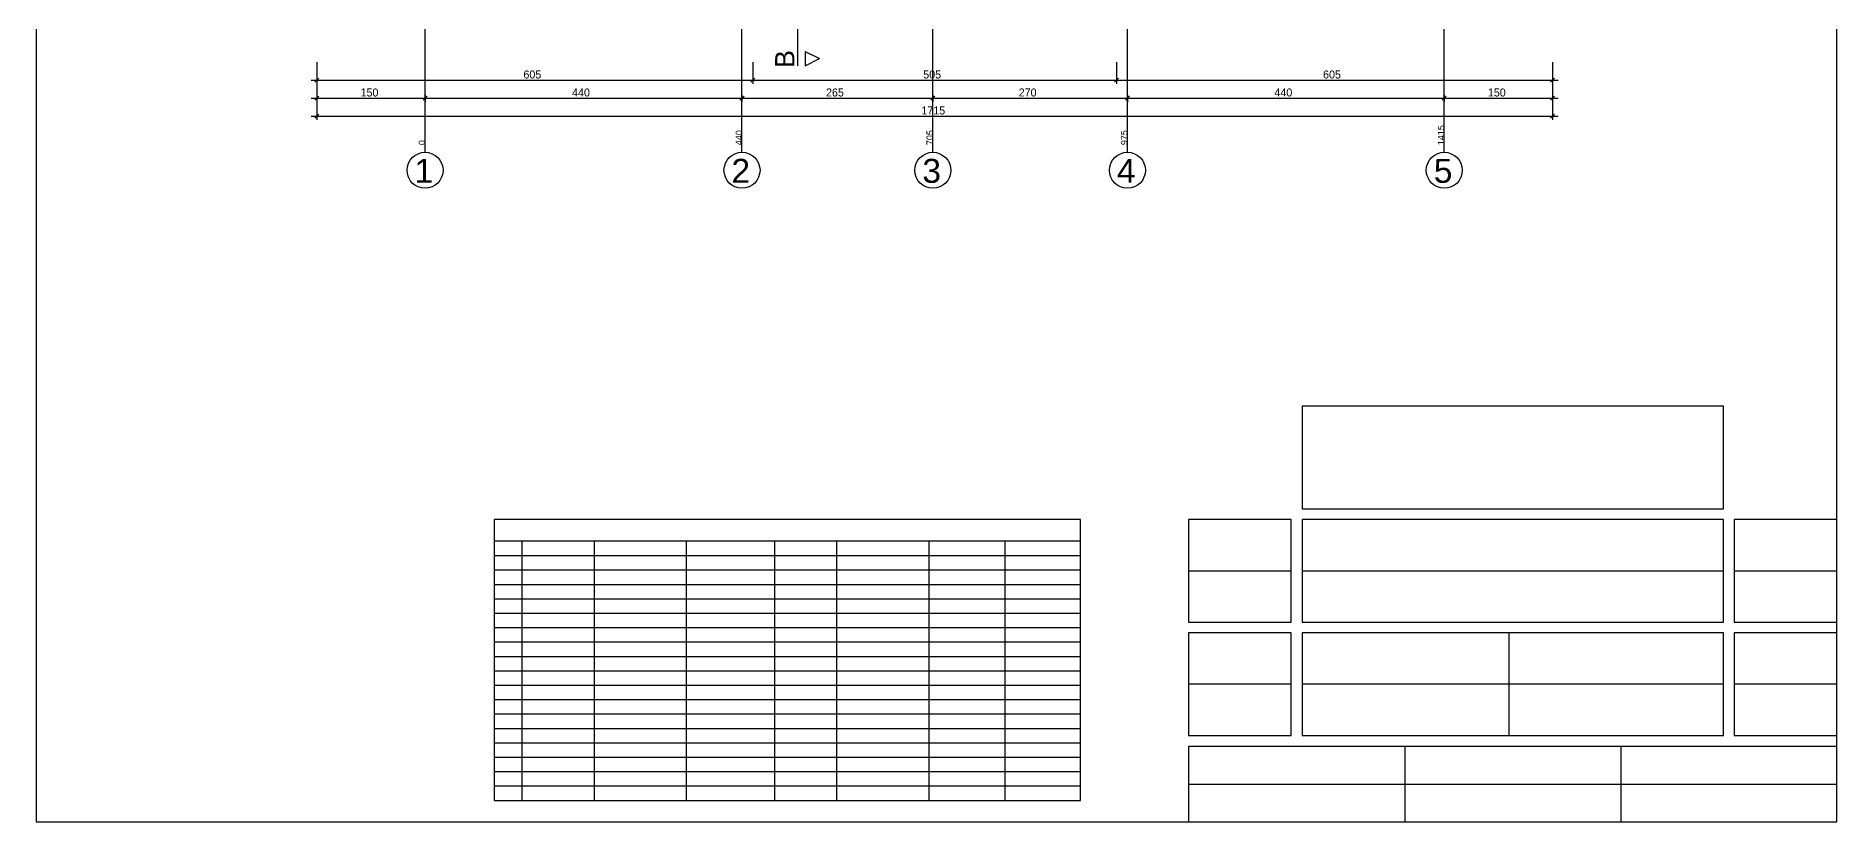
# Model space of a CAD drawing. Header units: metres. Extents: x -220 to 294, y -29 to 18.
# Drawn here: x -65.78 to -40.78, y -12 to -1.09 of the extents above; entities that cross this region are included whole.
import ezdxf

# ---------------------------------------------------------------- set-up
doc = ezdxf.new("R2010")
doc.units = ezdxf.units.M
doc.header["$MEASUREMENT"] = 0
doc.linetypes.add('CENTER2', pattern=[1.125, 0.75, -0.125, 0.125, -0.125])
for name, color, linetype in [('Aks', 7, 'Continuous'), ('Cizgi', 7, 'Continuous'), ('G_YAZI', 7, 'Continuous'), ('Olculendirme', 7, 'Continuous'), ('Standart', 7, 'Continuous')]:
    doc.layers.add(name, color=color, linetype=linetype)
doc.styles.add('arial_1_18', font='arial.ttf', dxfattribs={"height": 0.2})
doc.styles.add('comic sans ms_1_18', font='comic.ttf', dxfattribs={"height": 0.2})

msp = doc.modelspace()

# ---------------------------------------------------------------- linework, layer by layer
at = {"layer": 'Aks', "color": 248, "linetype": 'Continuous', "lineweight": -3}
for points in [[(-60.383, -2.7), (-60.383, -0.7)], [(-55.983, -2.7), (-55.983, -0.7)], [(-53.333, -2.7), (-53.333, -0.7)], [(-50.633, -2.7), (-50.633, -0.7)], [(-46.234, -2.7), (-46.234, -0.7)]]:
    msp.add_lwpolyline(points, dxfattribs=at)
at = {"layer": 'Aks', "color": 115, "linetype": 'Continuous', "lineweight": -3}
for centre in [(-60.383, -2.95), (-55.983, -2.95), (-53.333, -2.95), (-50.633, -2.95), (-46.234, -2.95)]:
    msp.add_circle(centre, 0.25, dxfattribs=at)
at = {"layer": 'Cizgi', "color": 216, "linetype": 'Continuous', "lineweight": -3}
for points in [[(-65.783, 18), (-65.783, -12)], [(-40.783, -12), (-40.783, 18)], [(-65.783, -12), (-40.783, -12)]]:
    msp.add_lwpolyline(points, dxfattribs=at)
at = {"layer": 'G_YAZI', "color": 238, "linetype": 'Continuous', "lineweight": -3}
for points in [[(-48.208, -6.225), (-48.208, -7.65)], [(-42.358, -6.225), (-48.208, -6.225)], [(-42.358, -7.65), (-42.358, -6.225)], [(-48.208, -7.65), (-42.358, -7.65)], [(-49.783, -7.8), (-49.783, -9.225)], [(-48.358, -7.8), (-49.783, -7.8)], [(-48.358, -9.225), (-48.358, -7.8)], [(-48.208, -7.8), (-48.208, -9.225)], [(-42.358, -7.8), (-48.208, -7.8)], [(-42.358, -9.225), (-42.358, -7.8)], [(-42.208, -7.8), (-42.208, -9.225)], [(-40.783, -7.8), (-42.208, -7.8)], [(-40.783, -9.225), (-40.783, -7.8)], [(-49.783, -9.225), (-48.358, -9.225)], [(-48.208, -9.225), (-42.358, -9.225)], [(-42.208, -9.225), (-40.783, -9.225)], [(-49.783, -9.375), (-49.783, -10.8)], [(-48.358, -9.375), (-49.783, -9.375)], [(-48.358, -10.8), (-48.358, -9.375)], [(-48.208, -9.375), (-48.208, -10.8)], [(-42.358, -9.375), (-48.208, -9.375)], [(-42.358, -10.8), (-42.358, -9.375)], [(-42.208, -9.375), (-42.208, -10.8)], [(-40.783, -9.375), (-42.208, -9.375)], [(-40.783, -10.8), (-40.783, -9.375)], [(-49.783, -10.8), (-48.358, -10.8)], [(-49.783, -10.95), (-49.783, -12)], [(-40.783, -10.95), (-49.783, -10.95)], [(-48.208, -10.8), (-42.358, -10.8)], [(-42.208, -10.8), (-40.783, -10.8)], [(-40.783, -12), (-40.783, -10.95)], [(-49.783, -12), (-40.783, -12)]]:
    msp.add_lwpolyline(points, dxfattribs=at)
at = {"layer": 'G_YAZI', "color": 178, "linetype": 'Continuous', "lineweight": -3}
for points in [[(-49.783, -8.512), (-48.358, -8.512)], [(-48.208, -8.512), (-42.358, -8.512)], [(-42.208, -8.512), (-40.783, -8.512)], [(-45.34, -9.375), (-45.34, -10.8)], [(-48.358, -10.087), (-49.783, -10.087)], [(-42.358, -10.087), (-48.213, -10.087)], [(-40.783, -10.087), (-42.208, -10.087)], [(-46.783, -10.95), (-46.783, -12)], [(-43.783, -10.95), (-43.783, -12)], [(-49.783, -11.475), (-40.783, -11.475)]]:
    msp.add_lwpolyline(points, dxfattribs=at)
at = {"layer": 'Olculendirme', "color": 47, "linetype": 'Continuous', "lineweight": -3}
for points in [[(-61.883, -1.45), (-61.883, -1.75)], [(-55.833, -1.45), (-55.833, -1.75)], [(-50.783, -1.45), (-50.783, -1.75)], [(-44.734, -1.45), (-44.734, -1.75)], [(-61.963, -1.7), (-44.654, -1.7)], [(-61.883, -1.7), (-61.883, -2.2)], [(-44.734, -1.7), (-44.734, -2.2)], [(-61.963, -1.95), (-44.654, -1.95)], [(-61.883, -1.9), (-61.883, -2)], [(-60.383, -1.9), (-60.383, -2)], [(-55.983, -1.9), (-55.983, -2)], [(-53.333, -1.9), (-53.333, -2)], [(-50.633, -1.9), (-50.633, -2)], [(-46.234, -1.9), (-46.234, -2)], [(-44.734, -1.9), (-44.734, -2)], [(-61.963, -2.2), (-44.654, -2.2)], [(-61.883, -2.15), (-61.883, -2.25)], [(-44.734, -2.15), (-44.734, -2.25)]]:
    msp.add_lwpolyline(points, dxfattribs=at)
at = {"layer": 'Olculendirme', "color": 59, "linetype": 'Continuous', "lineweight": -3}
for points in [[(-61.855, -1.672), (-61.911, -1.728)], [(-55.805, -1.672), (-55.861, -1.728)], [(-50.755, -1.672), (-50.811, -1.728)], [(-44.706, -1.672), (-44.762, -1.728)], [(-61.855, -1.922), (-61.911, -1.978)], [(-60.355, -1.922), (-60.411, -1.978)], [(-55.955, -1.922), (-56.011, -1.978)], [(-53.305, -1.922), (-53.361, -1.978)], [(-50.605, -1.922), (-50.661, -1.978)], [(-46.206, -1.922), (-46.262, -1.978)], [(-44.706, -1.922), (-44.762, -1.978)], [(-61.855, -2.172), (-61.911, -2.228)], [(-44.706, -2.172), (-44.762, -2.228)]]:
    msp.add_lwpolyline(points, dxfattribs=at)
at = {"layer": 'Standart', "color": 250, "linetype": 'CENTER2', "lineweight": -3}
msp.add_lwpolyline([(-55.206, -1.498), (-55.206, 9.603)], dxfattribs=at)
at = {"layer": 'Standart', "color": 250, "linetype": 'Continuous', "lineweight": -3}
for points in [[(-55.106, -1.298), (-55.106, -1.498)], [(-55.106, -1.298), (-54.906, -1.398)], [(-55.106, -1.498), (-54.906, -1.398)]]:
    msp.add_lwpolyline(points, dxfattribs=at)
at = {"layer": 'Standart', "color": 118, "linetype": 'Continuous', "lineweight": -3}
for points in [[(-51.283, -7.8), (-59.424, -7.8)], [(-59.424, -7.8), (-59.424, -11.7)], [(-51.283, -11.7), (-51.283, -7.8)], [(-51.283, -8.1), (-59.424, -8.1)], [(-59.037, -8.1), (-59.037, -11.7)], [(-58.037, -8.1), (-58.037, -11.7)], [(-56.756, -8.1), (-56.756, -11.7)], [(-55.531, -8.1), (-55.531, -11.7)], [(-54.669, -8.1), (-54.669, -11.7)], [(-53.388, -8.1), (-53.388, -11.7)], [(-52.336, -8.1), (-52.336, -11.7)], [(-59.424, -8.3), (-51.283, -8.3)], [(-59.424, -8.5), (-51.283, -8.5)], [(-59.424, -8.7), (-51.283, -8.7)], [(-59.424, -8.9), (-51.283, -8.9)], [(-59.424, -9.1), (-51.283, -9.1)], [(-59.424, -9.3), (-51.283, -9.3)], [(-59.424, -9.5), (-51.283, -9.5)], [(-59.424, -9.7), (-51.283, -9.7)], [(-59.424, -9.9), (-51.283, -9.9)], [(-59.424, -10.1), (-51.283, -10.1)], [(-59.424, -10.3), (-51.283, -10.3)], [(-59.424, -10.5), (-51.283, -10.5)], [(-59.424, -10.7), (-51.283, -10.7)], [(-59.424, -10.9), (-51.283, -10.9)], [(-59.424, -11.1), (-51.283, -11.1)], [(-59.424, -11.3), (-51.283, -11.3)], [(-59.424, -11.5), (-51.283, -11.5)], [(-59.424, -11.7), (-51.283, -11.7)]]:
    msp.add_lwpolyline(points, dxfattribs=at)

# ---------------------------------------------------------------- texts
at = {"layer": 'Aks', "color": 250, "linetype": 'Continuous', "lineweight": -3, "style": 'arial_1_18'}
for s, p in [('440', (-55.983, -2.6)), ('705', (-53.333, -2.6)), ('975', (-50.633, -2.6)), ('1415', (-46.234, -2.6)), ('0', (-60.383, -2.6))]:
    msp.add_text(s, height=0.0889, rotation=90, dxfattribs=at).set_placement(p)
at = {"layer": 'Aks', "color": 19, "linetype": 'Continuous', "lineweight": -3, "style": 'arial_1_18'}
for s, p in [('1', (-60.529, -3.124)), ('2', (-56.129, -3.124)), ('3', (-53.479, -3.124)), ('4', (-50.779, -3.124)), ('5', (-46.38, -3.124))]:
    msp.add_text(s, height=0.333, dxfattribs=at).set_placement(p)
at = {"layer": 'Olculendirme', "color": 19, "linetype": 'Continuous', "lineweight": -3, "style": 'comic sans ms_1_18'}
for s, p in [('605', (-59.017, -1.675)), ('505', (-53.467, -1.675)), ('605', (-47.917, -1.675)), ('150', (-61.278, -1.925)), ('440', (-58.342, -1.925)), ('265', (-54.817, -1.925)), ('270', (-52.142, -1.925)), ('440', (-48.592, -1.925)), ('150', (-45.629, -1.925)), ('1715', (-53.493, -2.175))]:
    msp.add_text(s, height=0.1111, dxfattribs=at).set_placement(p)
at = {"layer": 'Standart', "color": 19, "linetype": 'Continuous', "lineweight": -3, "style": 'arial_1_18'}
msp.add_text('B', height=0.267, rotation=90, dxfattribs=at).set_placement((-55.256, -1.529))

doc.saveas('drawing.dxf')
